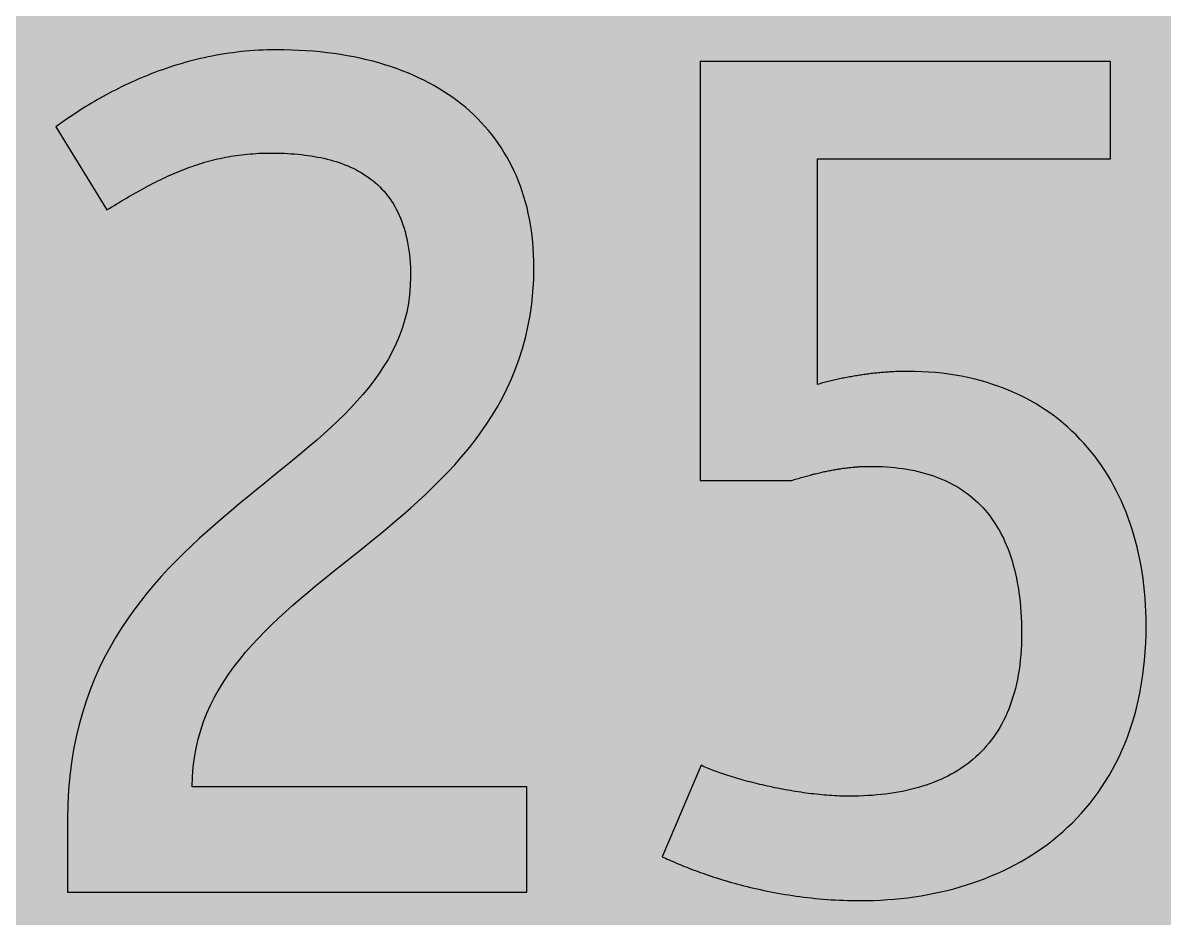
# Model space of a CAD drawing. Header units: millimetres. Extents: x 0 to 423, y 0 to 176.
# Drawn here: x 97.8 to 172.5, y 56.2 to 114.8 of the extents above; entities that cross this region are included whole.
import ezdxf

# ---------------------------------------------------------------- set-up
doc = ezdxf.new("R2010")
doc.units = ezdxf.units.MM

msp = doc.modelspace()

# ---------------------------------------------------------------- hatches: boundary and pattern name
for color, points in [(254, [(21.2189, 0.0536), (20.955, 0.0533), (20.6934, 0.0584), (20.4292, 0.066), (20.1676, 0.0787), (19.906, 0.094), (19.6469, 0.1118), (19.3853, 0.1321), (19.1262, 0.1549), (18.8671, 0.1829), (18.608, 0.2134), (18.349, 0.2464), (18.0924, 0.2845), (17.8359, 0.3251), (17.5793, 0.3683), (17.3253, 0.414), (17.0688, 0.4623), (16.8148, 0.5156), (16.5633, 0.5715), (16.3093, 0.6299), (16.0579, 0.6909), (15.809, 0.7544), (15.56, 0.823), (15.3111, 0.8941), (15.0622, 0.9677), (14.8158, 1.0439), (14.5694, 1.1227), (14.3256, 1.2065), (14.0818, 1.2903), (13.8379, 1.3792), (13.5966, 1.4707), (13.3579, 1.5646), (13.1191, 1.6637), (12.8803, 1.7628), (12.6441, 1.8669), (12.4079, 1.9736), (12.1742, 2.0803), (11.9405, 2.192), (11.7094, 2.3089), (11.4808, 2.4257), (11.2522, 2.5451), (11.0236, 2.6695), (10.7975, 2.794), (10.574, 2.9235), (10.3505, 3.0556), (10.1295, 3.1877), (9.9111, 3.3249), (9.6926, 3.4646), (9.4742, 3.6068), (9.2608, 3.7541), (9.0475, 3.9014), (8.8341, 4.0513), (8.6258, 4.2037), (8.4176, 4.3612), (8.2118, 4.5187), (8.0061, 4.6812), (7.8029, 4.8438), (7.6022, 5.0114), (7.4041, 5.1816), (7.206, 5.3518), (7.0129, 5.527), (6.8174, 5.7048), (6.6269, 5.8826), (6.4389, 6.0655), (6.2509, 6.2509), (6.0655, 6.4389), (5.8852, 6.6269), (5.7048, 6.8174), (5.527, 7.0104), (5.3518, 7.206), (5.1816, 7.4041), (5.0114, 7.6022), (4.8463, 7.8029), (4.6812, 8.0061), (4.5187, 8.2118), (4.3612, 8.4176), (4.2062, 8.6258), (4.0513, 8.8341), (3.9014, 9.0475), (3.7541, 9.2608), (3.6068, 9.4742), (3.4646, 9.6926), (3.3249, 9.9085), (3.1877, 10.1295), (3.0556, 10.3505), (2.9235, 10.574), (2.794, 10.7975), (2.6695, 11.0236), (2.5451, 11.2522), (2.4257, 11.4808), (2.3063, 11.7094), (2.192, 11.9405), (2.0803, 12.1742), (1.971, 12.4079), (1.8669, 12.6441), (1.7628, 12.8803), (1.6637, 13.1191), (1.5646, 13.3579), (1.4707, 13.5966), (1.3792, 13.8379), (1.2903, 14.0818), (1.2065, 14.3256), (1.1227, 14.5694), (1.0439, 14.8158), (0.9652, 15.0622), (0.8915, 15.3111), (0.823, 15.56), (0.7544, 15.809), (0.6883, 16.0604), (0.6274, 16.3093), (0.569, 16.5633), (0.5131, 16.8148), (0.4623, 17.0688), (0.4115, 17.3253), (0.3658, 17.5793), (0.3226, 17.8359), (0.2819, 18.0924), (0.2464, 18.3515), (0.2134, 18.608), (0.1829, 18.8671), (0.1549, 19.1262), (0.1295, 19.3878), (0.1092, 19.6469), (0.0914, 19.9085), (0.0762, 20.1701), (0.066, 20.4318), (0.0584, 20.6934), (0.0533, 20.955), (0.0508, 21.2192), (0.0522, 155.2758), (0.0533, 155.5369), (0.0584, 155.8011), (0.066, 156.0627), (0.0762, 156.3243), (0.0914, 156.5859), (0.1092, 156.845), (0.1295, 157.1066), (0.1549, 157.3657), (0.1829, 157.6248), (0.2134, 157.8839), (0.2464, 158.1429), (0.2819, 158.3995), (0.3226, 158.656), (0.3658, 158.9126), (0.4115, 159.1691), (0.4623, 159.4231), (0.5131, 159.6771), (0.569, 159.9286), (0.6274, 160.1826), (0.6883, 160.434), (0.7544, 160.6829), (0.823, 160.9344), (0.8915, 161.1833), (0.9652, 161.4297), (1.0439, 161.6761), (1.1227, 161.9225), (1.2065, 162.1663), (1.2903, 162.4101), (1.3792, 162.654), (1.4707, 162.8953), (1.5646, 163.134), (1.6637, 163.3728), (1.7628, 163.6116), (1.8669, 163.8478), (1.971, 164.084), (2.0803, 164.3177), (2.192, 164.5514), (2.3063, 164.7825), (2.4257, 165.0111), (2.5451, 165.2397), (2.6695, 165.4683), (2.794, 165.6944), (2.9235, 165.9179), (3.0556, 166.1414), (3.1877, 166.3624), (3.3249, 166.5834), (3.4646, 166.7993), (3.6068, 167.0177), (3.7541, 167.2311), (3.9014, 167.4444), (4.0513, 167.6578), (4.2062, 167.8661), (4.3612, 168.0743), (4.5187, 168.2801), (4.6812, 168.4858), (4.8463, 168.689), (5.0114, 168.8897), (5.1816, 169.0878), (5.3518, 169.2859), (5.527, 169.4815), (5.7048, 169.6745), (5.8852, 169.865), (6.0655, 170.053), (6.2509, 170.241), (6.4389, 170.4264), (6.6269, 170.6093), (6.8174, 170.7871), (7.0129, 170.9649), (7.206, 171.1401), (7.4041, 171.3103), (7.6022, 171.4805), (7.8029, 171.6481), (8.0061, 171.8107), (8.2118, 171.9732), (8.4176, 172.1307), (8.6258, 172.2882), (8.8341, 172.4406), (9.0475, 172.5905), (9.2608, 172.7378), (9.4742, 172.8851), (9.6926, 173.0273), (9.9111, 173.167), (10.1295, 173.3042), (10.3505, 173.4388), (10.574, 173.5684), (10.7975, 173.6979), (11.0236, 173.8249), (11.2522, 173.9468), (11.4808, 174.0662), (11.7094, 174.1856), (11.9405, 174.2999), (12.1742, 174.4116), (12.4079, 174.5209), (12.6441, 174.625), (12.8803, 174.7291), (13.1191, 174.8307), (13.3579, 174.9273), (13.5966, 175.0212), (13.8379, 175.1127), (14.0818, 175.2016), (14.3256, 175.2879), (14.5694, 175.3692), (14.8158, 175.4505), (15.0622, 175.5267), (15.3111, 175.6004), (15.56, 175.6715), (15.809, 175.7375), (16.0579, 175.8036), (16.3093, 175.8645), (16.5633, 175.9229), (16.8148, 175.9788), (17.0688, 176.0296), (17.3253, 176.0804), (17.5793, 176.1261), (17.8359, 176.1693), (18.0924, 176.21), (18.349, 176.2455), (18.608, 176.2785), (18.8671, 176.309), (19.1262, 176.337), (19.3853, 176.3624), (19.6469, 176.3827), (19.906, 176.4005), (20.1676, 176.4157), (20.4292, 176.4259), (20.6934, 176.4335), (20.955, 176.4386), (21.2166, 176.4411), (402.2189, 176.4425), (402.4808, 176.4386), (402.7424, 176.4335), (403.0066, 176.4259), (403.2682, 176.4157), (403.5298, 176.4005), (403.7889, 176.3827), (404.0505, 176.3624), (404.3096, 176.337), (404.5687, 176.309), (404.8277, 176.2785), (405.0868, 176.2455), (405.3434, 176.21), (405.5999, 176.1693), (405.8564, 176.1261), (406.113, 176.0804), (406.367, 176.0296), (406.621, 175.9788), (406.875, 175.9229), (407.1264, 175.8645), (407.3779, 175.8036), (407.6268, 175.7375), (407.8783, 175.6715), (408.1272, 175.6004), (408.3736, 175.5267), (408.62, 175.4505), (408.8663, 175.3692), (409.1102, 175.2879), (409.354, 175.2016), (409.5979, 175.1127), (409.8392, 175.0212), (410.0805, 174.9273), (410.3192, 174.8307), (410.5554, 174.7291), (410.7942, 174.625), (411.0279, 174.5209), (411.2616, 174.4116), (411.4952, 174.2999), (411.7264, 174.1856), (411.9575, 174.0662), (412.1861, 173.9468), (412.4122, 173.8249), (412.6382, 173.6979), (412.8643, 173.5684), (413.0853, 173.4388), (413.3063, 173.3042), (413.5272, 173.167), (413.7457, 173.0273), (413.9616, 172.8851), (414.1775, 172.7378), (414.3908, 172.5905), (414.6017, 172.4406), (414.8125, 172.2882), (415.0208, 172.1307), (415.2265, 171.9732), (415.4297, 171.8107), (415.6329, 171.6481), (415.8336, 171.4805), (416.0342, 171.3103), (416.2298, 171.1401), (416.4254, 170.9649), (416.6184, 170.7871), (416.8089, 170.6093), (416.9994, 170.4264), (417.1848, 170.241), (417.3703, 170.053), (417.5531, 169.865), (417.7335, 169.6745), (417.9087, 169.4815), (418.084, 169.2859), (418.2567, 169.0878), (418.4244, 168.8897), (418.592, 168.689), (418.7546, 168.4858), (418.9171, 168.2801), (419.0746, 168.0743), (419.2321, 167.8661), (419.3845, 167.6578), (419.5369, 167.4444), (419.6842, 167.2311), (419.829, 167.0177), (419.9712, 166.7993), (420.1109, 166.5834), (420.2481, 166.3624), (420.3827, 166.1414), (420.5148, 165.9179), (420.6418, 165.6944), (420.7688, 165.4683), (420.8907, 165.2397), (421.0126, 165.0111), (421.1295, 164.7825), (421.2438, 164.5514), (421.3555, 164.3177), (421.4647, 164.084), (421.5689, 163.8478), (421.673, 163.6116), (421.7746, 163.3728), (421.8711, 163.134), (421.9651, 162.8953), (422.0566, 162.654), (422.1455, 162.4101), (422.2318, 162.1663), (422.3131, 161.9225), (422.3918, 161.6761), (422.4706, 161.4297), (422.5442, 161.1833), (422.6128, 160.9344), (422.6814, 160.6829), (422.7449, 160.434), (422.8084, 160.1826), (422.8668, 159.9286), (422.9227, 159.6771), (422.9735, 159.4231), (423.0243, 159.1691), (423.07, 158.9126), (423.1132, 158.656), (423.1513, 158.3995), (423.1894, 158.1429), (423.2224, 157.8839), (423.2529, 157.6248), (423.2808, 157.3657), (423.3037, 157.1066), (423.3266, 156.845), (423.3443, 156.5859), (423.357, 156.3243), (423.3697, 156.0627), (423.3774, 155.8011), (423.3824, 155.5369), (423.385, 155.2753), (423.3855, 21.2203), (423.3824, 20.955), (423.3774, 20.6934), (423.3697, 20.4318), (423.357, 20.1701), (423.3443, 19.9085), (423.3266, 19.6469), (423.3037, 19.3878), (423.2808, 19.1262), (423.2529, 18.8671), (423.2224, 18.608), (423.1894, 18.3515), (423.1513, 18.0924), (423.1132, 17.8359), (423.07, 17.5793), (423.0243, 17.3253), (422.9735, 17.0688), (422.9227, 16.8148), (422.8668, 16.5633), (422.8084, 16.3093), (422.7449, 16.0604), (422.6814, 15.809), (422.6128, 15.56), (422.5442, 15.3111), (422.4706, 15.0622), (422.3918, 14.8158), (422.3131, 14.5694), (422.2318, 14.3256), (422.1455, 14.0818), (422.0566, 13.8379), (421.9651, 13.5966), (421.8711, 13.3579), (421.7746, 13.1191), (421.673, 12.8803), (421.5689, 12.6441), (421.4647, 12.4079), (421.3555, 12.1742), (421.2438, 11.9405), (421.1295, 11.7094), (421.0126, 11.4808), (420.8907, 11.2522), (420.7688, 11.0236), (420.6418, 10.7975), (420.5148, 10.574), (420.3827, 10.3505), (420.2481, 10.1295), (420.1109, 9.9085), (419.9712, 9.6926), (419.829, 9.4742), (419.6842, 9.2608), (419.5369, 9.0475), (419.3845, 8.8341), (419.2321, 8.6258), (419.0746, 8.4176), (418.9171, 8.2118), (418.7546, 8.0061), (418.592, 7.8029), (418.4244, 7.6022), (418.2567, 7.4041), (418.084, 7.206), (417.9087, 7.0104), (417.7335, 6.8174), (417.5531, 6.6269), (417.3703, 6.4389), (417.1848, 6.2509), (416.9994, 6.0655), (416.8089, 5.8826), (416.6184, 5.7048), (416.4254, 5.527), (416.2298, 5.3518), (416.0342, 5.1816), (415.8336, 5.0114), (415.6329, 4.8438), (415.4297, 4.6812), (415.2265, 4.5187), (415.0208, 4.3612), (414.8125, 4.2037), (414.6017, 4.0513), (414.3908, 3.9014), (414.1775, 3.7541), (413.9616, 3.6068), (413.7457, 3.4646), (413.5272, 3.3249), (413.3063, 3.1877), (413.0853, 3.0556), (412.8643, 2.9235), (412.6382, 2.794), (412.4122, 2.6695), (412.1861, 2.5451), (411.9575, 2.4257), (411.7264, 2.3089), (411.4952, 2.192), (411.2616, 2.0803), (411.0279, 1.9736), (410.7942, 1.8669), (410.5554, 1.7628), (410.3192, 1.6637), (410.0805, 1.5646), (409.8392, 1.4707), (409.5979, 1.3792), (409.354, 1.2903), (409.1102, 1.2065), (408.8663, 1.1227), (408.62, 1.0439), (408.3736, 0.9677), (408.1272, 0.8941), (407.8783, 0.823), (407.6268, 0.7544), (407.3779, 0.6909), (407.1264, 0.6299), (406.875, 0.5715), (406.621, 0.5156), (406.367, 0.4623), (406.113, 0.414), (405.8564, 0.3683), (405.5999, 0.3251), (405.3434, 0.2845), (405.0868, 0.2464), (404.8277, 0.2134), (404.5687, 0.1829), (404.3096, 0.1549), (404.0505, 0.1321), (403.7889, 0.1118), (403.5298, 0.094), (403.2682, 0.0787), (403.0066, 0.066), (402.7424, 0.0584), (402.4808, 0.0533), (402.2166, 0.0533)]), (59, [(114.0284, 106.2602), (114.2568, 106.2584), (114.4829, 106.2533), (114.7115, 106.2482), (114.935, 106.2406), (115.1611, 106.2279), (115.382, 106.2152), (115.6056, 106.1999), (115.824, 106.1796), (116.0424, 106.1568), (116.2609, 106.1314), (116.4742, 106.1034), (116.6876, 106.0729), (116.8984, 106.0374), (117.1092, 105.9993), (117.315, 105.9586), (117.5207, 105.9155), (117.7239, 105.8672), (117.9246, 105.8139), (118.1227, 105.758), (118.3183, 105.6996), (118.5113, 105.6361), (118.7018, 105.57), (118.8898, 105.4989), (119.0727, 105.4227), (119.2555, 105.344), (119.4333, 105.2601), (119.6111, 105.1738), (119.7839, 105.0823), (119.9515, 104.9858), (120.1191, 104.8842), (120.2817, 104.7775), (120.4392, 104.6683), (120.5967, 104.5515), (120.7465, 104.4321), (120.8964, 104.3076), (121.0386, 104.1781), (121.1809, 104.0435), (121.3155, 103.9012), (121.4501, 103.7565), (121.5771, 103.6066), (121.7016, 103.4491), (121.8209, 103.2891), (121.9352, 103.1215), (122.047, 102.9487), (122.1511, 102.7684), (122.2527, 102.5855), (122.3493, 102.395), (122.4432, 102.1994), (122.5296, 101.9962), (122.6109, 101.788), (122.6871, 101.5746), (122.7582, 101.3536), (122.8268, 101.125), (122.8877, 100.8913), (122.9436, 100.6526), (122.9919, 100.4062), (123.0376, 100.1522), (123.0757, 99.8931), (123.1087, 99.6264), (123.1367, 99.3521), (123.157, 99.0727), (123.1722, 98.7831), (123.1824, 98.4885), (123.1849, 98.1888), (123.1697, 97.5817), (123.1214, 96.9899), (123.0427, 96.4159), (122.9335, 95.8545), (122.7963, 95.3084), (122.6312, 94.7776), (122.4382, 94.2569), (122.2223, 93.7489), (121.9784, 93.251), (121.7143, 92.7633), (121.4247, 92.2884), (121.1148, 91.821), (120.7846, 91.3613), (120.4341, 90.9091), (120.0658, 90.4646), (119.6797, 90.0278), (119.2784, 89.5934), (118.8618, 89.1667), (118.4275, 88.7425), (117.983, 88.3234), (117.5258, 87.9069), (117.0559, 87.4903), (116.5758, 87.0788), (116.0882, 86.6648), (115.5929, 86.2533), (115.0874, 85.8393), (114.5769, 85.4253), (114.0612, 85.0087), (113.5431, 84.5871), (113.0198, 84.1654), (112.4966, 83.7387), (111.9708, 83.3069), (111.445, 82.8675), (110.9193, 82.423), (110.3986, 81.9734), (109.8779, 81.5137), (109.3622, 81.0489), (108.8542, 80.5713), (108.3488, 80.0862), (107.8535, 79.5909), (107.3633, 79.0829), (106.8832, 78.5622), (106.4158, 78.0313), (105.9586, 77.4852), (105.5116, 76.9264), (105.0798, 76.3524), (104.6632, 75.7631), (104.2594, 75.1586), (103.8733, 74.5363), (103.505, 73.8988), (103.1545, 73.2409), (102.8243, 72.5627), (102.5144, 71.8668), (102.2274, 71.1505), (101.9607, 70.4139), (101.7194, 69.6544), (101.5009, 68.8746), (101.3104, 68.0695), (101.1453, 67.2414), (101.0082, 66.388), (100.899, 65.5117), (100.8202, 64.6074), (100.772, 63.6778), (100.7542, 62.7202), (100.7565, 57.9092), (130.7924, 57.9092), (130.7924, 64.8159), (108.9064, 64.8159), (108.9203, 65.471), (108.9685, 66.1111), (109.0473, 66.7334), (109.1565, 67.3405), (109.2937, 67.9323), (109.4588, 68.5089), (109.6493, 69.0728), (109.8652, 69.6214), (110.1065, 70.1573), (110.3706, 70.6806), (110.6602, 71.1937), (110.9675, 71.6966), (111.2977, 72.1868), (111.6457, 72.6694), (112.014, 73.1418), (112.3975, 73.6067), (112.7989, 74.0639), (113.2154, 74.516), (113.6447, 74.9579), (114.0892, 75.3974), (114.5464, 75.8292), (115.0137, 76.2584), (115.4913, 76.6826), (115.9764, 77.1042), (116.4717, 77.5259), (116.9746, 77.9424), (117.4826, 78.359), (117.9957, 78.773), (118.5139, 79.1896), (119.0346, 79.6061), (119.5578, 80.0227), (120.081, 80.4443), (120.6043, 80.866), (121.1275, 81.2927), (121.6482, 81.722), (122.1664, 82.1563), (122.6795, 82.5957), (123.1875, 83.0428), (123.6904, 83.4949), (124.1857, 83.9521), (124.6708, 84.4194), (125.1483, 84.897), (125.6157, 85.3796), (126.0729, 85.8749), (126.5174, 86.3803), (126.9467, 86.8959), (127.3632, 87.4243), (127.7645, 87.9627), (128.1481, 88.5165), (128.5164, 89.0829), (128.8644, 89.6645), (129.1946, 90.2589), (129.5019, 90.871), (129.7915, 91.4984), (130.0556, 92.1436), (130.2969, 92.804), (130.5128, 93.4847), (130.7033, 94.1832), (130.8684, 94.902), (131.0056, 95.6412), (131.1148, 96.4006), (131.1935, 97.1804), (131.2418, 97.983), (131.257, 98.8085), (131.252, 99.22), (131.2393, 99.6264), (131.2164, 100.0277), (131.1834, 100.4265), (131.1427, 100.8177), (131.0919, 101.2038), (131.0335, 101.5822), (130.9649, 101.9581), (130.8887, 102.329), (130.8049, 102.6922), (130.7109, 103.0503), (130.6068, 103.4034), (130.495, 103.7514), (130.3757, 104.0943), (130.2461, 104.4296), (130.109, 104.7598), (129.9642, 105.0849), (129.8092, 105.4024), (129.6467, 105.7173), (129.4765, 106.0221), (129.2987, 106.3244), (129.1107, 106.619), (128.9152, 106.9086), (128.712, 107.1905), (128.4986, 107.4674), (128.2802, 107.7366), (128.0516, 108.0008), (127.8153, 108.2599), (127.5715, 108.5113), (127.32, 108.7577), (127.061, 108.9965), (126.7943, 109.2276), (126.5199, 109.4537), (126.238, 109.6721), (125.9459, 109.8855), (125.6487, 110.0912), (125.3439, 110.2919), (125.0315, 110.4849), (124.7115, 110.6703), (124.3838, 110.8507), (124.0485, 111.0234), (123.7056, 111.1885), (123.3551, 111.3485), (122.9995, 111.4984), (122.6337, 111.6432), (122.2629, 111.7829), (121.8844, 111.9124), (121.5009, 112.0369), (121.1072, 112.1537), (120.7084, 112.2629), (120.302, 112.3645), (119.888, 112.4585), (119.4689, 112.5474), (119.0422, 112.6261), (118.6104, 112.6998), (118.171, 112.7633), (117.7239, 112.8217), (117.2693, 112.8725), (116.8095, 112.9132), (116.3447, 112.9487), (115.8723, 112.9767), (115.3922, 112.997), (114.9071, 113.0071), (114.4168, 113.0122), (114.1222, 113.0097), (113.8301, 113.0046), (113.5405, 112.9944), (113.2535, 112.9792), (112.9665, 112.964), (112.682, 112.9436), (112.4001, 112.9182), (112.1207, 112.8903), (111.8438, 112.8598), (111.567, 112.8243), (111.2926, 112.7862), (111.0209, 112.7455), (110.7516, 112.7023), (110.4849, 112.6541), (110.2182, 112.6033), (109.9566, 112.5499), (109.695, 112.4941), (109.4359, 112.4356), (109.1768, 112.3747), (108.9228, 112.3112), (108.6688, 112.2426), (108.4199, 112.174), (108.171, 112.1029), (107.9246, 112.0292), (107.6808, 111.953), (107.4395, 111.8743), (107.1982, 111.793), (106.9619, 111.7117), (106.7257, 111.6279), (106.492, 111.5416), (106.2609, 111.4527), (106.0323, 111.3612), (105.8062, 111.2698), (105.5827, 111.1783), (105.3617, 111.0818), (105.1433, 110.9853), (104.9249, 110.8888), (104.7115, 110.7872), (104.4981, 110.6881), (104.2873, 110.5865), (104.0816, 110.4824), (103.8758, 110.3782), (103.6726, 110.2741), (103.472, 110.1674), (103.2739, 110.0607), (103.0783, 109.9541), (102.8852, 109.8448), (102.6947, 109.7382), (102.5042, 109.6289), (102.3188, 109.5172), (102.1359, 109.408), (101.9556, 109.2962), (101.7753, 109.187), (101.6, 109.0752), (101.4273, 108.9635), (101.2546, 108.8517), (101.0869, 108.7399), (100.9218, 108.6282), (100.7567, 108.519), (100.5967, 108.4072), (100.4392, 108.2954), (100.2843, 108.1862), (100.1293, 108.077), (99.9795, 107.9652), (103.3184, 102.5356), (103.4796, 102.6363), (103.6422, 102.7354), (103.8047, 102.8344), (103.9673, 102.9335), (104.1273, 103.0326), (104.2873, 103.1291), (104.4473, 103.2231), (104.6074, 103.317), (104.7674, 103.411), (104.9274, 103.5025), (105.0849, 103.5939), (105.2424, 103.6853), (105.4024, 103.7742), (105.5599, 103.8606), (105.7173, 103.947), (105.8748, 104.0333), (106.0323, 104.1171), (106.1898, 104.1984), (106.3473, 104.2797), (106.5047, 104.361), (106.6622, 104.4397), (106.8197, 104.5159), (106.9772, 104.5921), (107.1347, 104.6683), (107.2947, 104.7394), (107.4522, 104.8131), (107.6122, 104.8817), (107.7697, 104.9503), (107.9297, 105.0188), (108.0897, 105.0849), (108.2497, 105.1484), (108.4097, 105.2119), (108.5723, 105.2728), (108.7323, 105.3313), (108.8949, 105.3897), (109.06, 105.4456), (109.2225, 105.4989), (109.3876, 105.5522), (109.5527, 105.603), (109.7178, 105.6538), (109.8855, 105.6996), (110.0531, 105.7453), (110.2208, 105.791), (110.3909, 105.8316), (110.5611, 105.8723), (110.7313, 105.9104), (110.904, 105.9485), (111.0767, 105.9815), (111.252, 106.0145), (111.4273, 106.045), (111.6051, 106.0755), (111.7829, 106.1009), (111.9607, 106.1263), (112.141, 106.1491), (112.3239, 106.1695), (112.5068, 106.1872), (112.6922, 106.205), (112.8776, 106.2177), (113.0656, 106.2304), (113.2535, 106.2406), (113.4466, 106.2482), (113.6371, 106.2533), (113.8326, 106.2584), (114.0282, 106.2584)]), (59, [(168.9777, 105.8718), (168.9777, 112.237), (142.1239, 112.237), (142.1239, 84.8399), (148.1007, 84.8399), (148.1912, 84.8665), (148.2801, 84.897), (148.3716, 84.9249), (148.4605, 84.9503), (148.5494, 84.9782), (148.6383, 85.0036), (148.7272, 85.0316), (148.8161, 85.057), (148.905, 85.0824), (148.9913, 85.1078), (149.0802, 85.1306), (149.1666, 85.1535), (149.2529, 85.1789), (149.3393, 85.2018), (149.4257, 85.2246), (149.5095, 85.2449), (149.5958, 85.2678), (149.6822, 85.2881), (149.766, 85.3084), (149.8498, 85.3288), (149.9337, 85.3491), (150.0175, 85.3694), (150.1013, 85.3872), (150.1826, 85.405), (150.2664, 85.4227), (150.3477, 85.4405), (150.429, 85.4583), (150.5128, 85.4735), (150.5941, 85.4913), (150.6728, 85.5066), (150.7541, 85.5218), (150.8354, 85.537), (150.9141, 85.5497), (150.9928, 85.565), (151.0716, 85.5777), (151.1503, 85.5904), (151.2291, 85.6031), (151.3078, 85.6158), (151.3865, 85.6259), (151.4627, 85.6386), (151.5415, 85.6488), (151.6177, 85.659), (151.6939, 85.6691), (151.7701, 85.6793), (151.8463, 85.6869), (151.9199, 85.6945), (151.9961, 85.7021), (152.0698, 85.7098), (152.146, 85.7174), (152.2197, 85.725), (152.2933, 85.7301), (152.367, 85.7352), (152.4381, 85.7402), (152.5118, 85.7453), (152.5854, 85.7504), (152.6565, 85.7555), (152.7277, 85.758), (152.7988, 85.7606), (152.8699, 85.7631), (152.941, 85.7656), (153.0121, 85.7656), (153.0807, 85.7682), (153.1518, 85.7682), (153.2204, 85.7682), (153.5024, 85.7656), (153.7818, 85.7606), (154.0561, 85.7479), (154.3304, 85.7326), (154.5996, 85.7123), (154.8638, 85.6869), (155.1254, 85.6564), (155.3845, 85.6209), (155.641, 85.5802), (155.8925, 85.5345), (156.1414, 85.4862), (156.3853, 85.4304), (156.6266, 85.3719), (156.8628, 85.3059), (157.0965, 85.2373), (157.3276, 85.1611), (157.5537, 85.0824), (157.7746, 84.996), (157.9931, 84.9046), (158.2064, 84.8106), (158.4173, 84.709), (158.623, 84.6023), (158.8262, 84.4906), (159.0243, 84.3737), (159.2199, 84.2518), (159.4079, 84.1223), (159.5933, 83.9902), (159.7762, 83.8505), (159.954, 83.7057), (160.1267, 83.5558), (160.2943, 83.3984), (160.4594, 83.2383), (160.6169, 83.0707), (160.7744, 82.8954), (160.9242, 82.7176), (161.069, 82.5322), (161.2113, 82.3417), (161.3484, 82.1461), (161.4805, 81.9429), (161.6075, 81.7347), (161.732, 81.5188), (161.8488, 81.2978), (161.9631, 81.0717), (162.0698, 80.838), (162.1739, 80.5993), (162.273, 80.3529), (162.367, 80.1014), (162.4559, 79.8424), (162.5371, 79.5782), (162.6159, 79.309), (162.6895, 79.0296), (162.7581, 78.7476), (162.8216, 78.4581), (162.8775, 78.1609), (162.9308, 77.8561), (162.9766, 77.5462), (163.0197, 77.2312), (163.0553, 76.9061), (163.0858, 76.5785), (163.1112, 76.2406), (163.129, 75.8977), (163.1442, 75.5472), (163.1518, 75.1891), (163.1569, 74.8259), (163.1518, 74.4652), (163.1417, 74.1121), (163.1239, 73.7667), (163.101, 73.4289), (163.0705, 73.0961), (163.0324, 72.771), (162.9893, 72.4535), (162.9385, 72.1411), (162.8826, 71.8363), (162.8191, 71.5391), (162.7505, 71.247), (162.6768, 70.9625), (162.593, 70.6857), (162.5067, 70.4139), (162.4127, 70.1497), (162.3136, 69.8906), (162.2095, 69.6392), (162.0977, 69.3928), (161.9809, 69.154), (161.859, 68.9204), (161.7294, 68.6943), (161.5973, 68.4733), (161.4576, 68.26), (161.3129, 68.0517), (161.163, 67.8485), (161.0081, 67.6529), (160.848, 67.4624), (160.6829, 67.2795), (160.5128, 67.0992), (160.3375, 66.9265), (160.1572, 66.7614), (159.9743, 66.5988), (159.7838, 66.4439), (159.5882, 66.294), (159.3901, 66.1518), (159.1869, 66.0121), (158.9786, 65.88), (158.7652, 65.7504), (158.5493, 65.6285), (158.3284, 65.5117), (158.1023, 65.3999), (157.8712, 65.2932), (157.6375, 65.1942), (157.4013, 65.0977), (157.1574, 65.0062), (156.9136, 64.9199), (156.6647, 64.8411), (156.4107, 64.7649), (156.1541, 64.6938), (155.8925, 64.6278), (155.6283, 64.5668), (155.3616, 64.5109), (155.0899, 64.4601), (154.8155, 64.4119), (154.5387, 64.3712), (154.2567, 64.3331), (153.9723, 64.3001), (153.6852, 64.2722), (153.3957, 64.2468), (153.101, 64.229), (152.8064, 64.2137), (152.5067, 64.2036), (152.2044, 64.196), (151.9022, 64.1934), (151.7396, 64.196), (151.5796, 64.1985), (151.417, 64.201), (151.2519, 64.2061), (151.0868, 64.2137), (150.9217, 64.2214), (150.7541, 64.2315), (150.5864, 64.2417), (150.4188, 64.2544), (150.2512, 64.2696), (150.081, 64.2849), (149.9108, 64.3001), (149.7406, 64.3179), (149.5704, 64.3382), (149.4003, 64.3585), (149.2275, 64.3788), (149.0574, 64.4017), (148.8872, 64.4246), (148.7145, 64.45), (148.5443, 64.4754), (148.3741, 64.5008), (148.2039, 64.5287), (148.0337, 64.5566), (147.8636, 64.5871), (147.6934, 64.6176), (147.5257, 64.6481), (147.3581, 64.6811), (147.1905, 64.7141), (147.0228, 64.7471), (146.8577, 64.7827), (146.6901, 64.8183), (146.5275, 64.8538), (146.365, 64.8894), (146.2024, 64.9275), (146.0398, 64.9656), (145.8824, 65.0037), (145.7223, 65.0443), (145.5649, 65.0824), (145.4099, 65.1231), (145.2575, 65.1637), (145.1051, 65.2043), (144.9527, 65.2475), (144.8029, 65.2882), (144.6581, 65.3313), (144.5108, 65.3745), (144.3685, 65.4177), (144.2263, 65.4609), (144.0866, 65.5041), (143.9494, 65.5472), (143.8148, 65.5904), (143.6827, 65.6361), (143.5532, 65.6793), (143.4236, 65.725), (143.2992, 65.7682), (143.1773, 65.8139), (143.0553, 65.8571), (142.9385, 65.9028), (142.8242, 65.946), (142.7124, 65.9917), (142.6032, 66.0349), (142.4991, 66.0806), (142.3949, 66.1238), (142.2959, 66.167), (142.1994, 66.2127), (139.6393, 60.2365), (139.7483, 60.1828), (139.8626, 60.132), (139.9819, 60.0786), (140.1039, 60.0227), (140.2283, 59.9694), (140.3553, 59.9135), (140.4874, 59.8576), (140.622, 59.7992), (140.7592, 59.7433), (140.9014, 59.6849), (141.0462, 59.6265), (141.1935, 59.5681), (141.3459, 59.5071), (141.4983, 59.4487), (141.6558, 59.3877), (141.8158, 59.3293), (141.9809, 59.2684), (142.146, 59.2074), (142.3162, 59.149), (142.4889, 59.088), (142.6642, 59.0271), (142.842, 58.9686), (143.0223, 58.9077), (143.2077, 58.8493), (143.3957, 58.7908), (143.5837, 58.7324), (143.7767, 58.674), (143.9723, 58.6156), (144.1704, 58.5597), (144.3711, 58.5038), (144.5743, 58.4479), (144.78, 58.3921), (144.9883, 58.3387), (145.2016, 58.2854), (145.415, 58.232), (145.6309, 58.1812), (145.8493, 58.1304), (146.0703, 58.0822), (146.2938, 58.0339), (146.5199, 57.9857), (146.7485, 57.9399), (146.9796, 57.8968), (147.2133, 57.8536), (147.4495, 57.8104), (147.6883, 57.7698), (147.9271, 57.7317), (148.1684, 57.6961), (148.4147, 57.6605), (148.6611, 57.625), (148.91, 57.5945), (149.159, 57.564), (149.413, 57.5361), (149.667, 57.5081), (149.926, 57.4853), (150.1851, 57.4624), (150.4442, 57.4421), (150.7084, 57.4243), (150.9725, 57.4091), (151.2392, 57.3938), (151.5085, 57.3837), (151.7777, 57.3761), (152.0495, 57.3684), (152.3238, 57.3659), (152.6007, 57.3634), (153.0477, 57.3684), (153.4922, 57.3786), (153.9392, 57.3989), (154.3837, 57.4269), (154.8257, 57.4624), (155.2677, 57.5056), (155.7071, 57.5564), (156.144, 57.6148), (156.5808, 57.6834), (157.0126, 57.7596), (157.4419, 57.8434), (157.8712, 57.9349), (158.2953, 58.0339), (158.717, 58.1431), (159.1361, 58.2625), (159.5501, 58.387), (159.959, 58.5216), (160.368, 58.6638), (160.7693, 58.8162), (161.1681, 58.9763), (161.5618, 59.1439), (161.9504, 59.3217), (162.3339, 59.5097), (162.7124, 59.7052), (163.0858, 59.9084), (163.4541, 60.1218), (163.8148, 60.3453), (164.1729, 60.5765), (164.5209, 60.8178), (164.8638, 61.0667), (165.2016, 61.3258), (165.5318, 61.5925), (165.8544, 61.8719), (166.1693, 62.1589), (166.4792, 62.4535), (166.7789, 62.7609), (167.0736, 63.0758), (167.3581, 63.4009), (167.6349, 63.7362), (167.9042, 64.0791), (168.1632, 64.4322), (168.4147, 64.7979), (168.656, 65.1713), (168.8897, 65.5549), (169.1132, 65.946), (169.3266, 66.3499), (169.5298, 66.7639), (169.7228, 67.1881), (169.9082, 67.6199), (170.0809, 68.0644), (170.2435, 68.519), (170.3959, 68.9813), (170.5381, 69.4563), (170.6677, 69.9414), (170.7845, 70.4367), (170.8912, 70.9422), (170.9877, 71.4578), (171.069, 71.9861), (171.1401, 72.5221), (171.1985, 73.0707), (171.2443, 73.6295), (171.2773, 74.1985), (171.2976, 74.7801), (171.3052, 75.3694), (171.3001, 75.819), (171.2874, 76.2635), (171.2671, 76.7055), (171.2392, 77.1423), (171.2011, 77.5741), (171.1554, 78.0034), (171.102, 78.4276), (171.0411, 78.8467), (170.9725, 79.2607), (170.8937, 79.6722), (170.8099, 80.076), (170.7159, 80.4774), (170.6143, 80.8711), (170.5051, 81.2622), (170.3883, 81.6458), (170.2638, 82.0242), (170.1317, 82.3976), (169.9895, 82.7659), (169.8422, 83.1291), (169.6872, 83.4873), (169.5247, 83.8378), (169.352, 84.1832), (169.1742, 84.521), (168.9887, 84.8538), (168.7932, 85.1814), (168.5925, 85.5015), (168.3842, 85.8139), (168.1683, 86.1212), (167.9448, 86.4235), (167.7137, 86.7156), (167.4749, 87.0026), (167.2285, 87.282), (166.9771, 87.5563), (166.718, 87.8205), (166.4487, 88.0796), (166.1744, 88.331), (165.8925, 88.5749), (165.6055, 88.8111), (165.3083, 89.0397), (165.006, 89.2607), (164.6961, 89.474), (164.3786, 89.6798), (164.0561, 89.8754), (163.7259, 90.0659), (163.388, 90.2462), (163.0426, 90.4164), (162.6921, 90.5815), (162.3339, 90.7364), (161.9682, 90.8837), (161.5973, 91.0209), (161.2189, 91.1504), (160.8328, 91.2698), (160.4416, 91.3816), (160.0429, 91.4832), (159.639, 91.5772), (159.2275, 91.6584), (158.8084, 91.7346), (158.3842, 91.7981), (157.955, 91.8515), (157.5181, 91.8972), (157.0736, 91.9328), (156.624, 91.9582), (156.1668, 91.9734), (155.7045, 91.9785), (155.6182, 91.9785), (155.5293, 91.9785), (155.4404, 91.9759), (155.3515, 91.9759), (155.2626, 91.9734), (155.1737, 91.9709), (155.0822, 91.9683), (154.9933, 91.9632), (154.9019, 91.9607), (154.8105, 91.9556), (154.719, 91.9505), (154.6276, 91.9455), (154.5361, 91.9404), (154.4447, 91.9353), (154.3507, 91.9277), (154.2593, 91.9226), (154.1653, 91.915), (154.0739, 91.9074), (153.9799, 91.8972), (153.8859, 91.8896), (153.7919, 91.882), (153.6979, 91.8718), (153.604, 91.8616), (153.51, 91.8515), (153.416, 91.8413), (153.322, 91.8312), (153.228, 91.8185), (153.1341, 91.8058), (153.0375, 91.7956), (152.9436, 91.7829), (152.8496, 91.7677), (152.7556, 91.755), (152.6616, 91.7423), (152.5651, 91.727), (152.4711, 91.7118), (152.3771, 91.6965), (152.2832, 91.6813), (152.1866, 91.6661), (152.0927, 91.6508), (151.9987, 91.633), (151.9047, 91.6178), (151.8107, 91.6), (151.7167, 91.5822), (151.6228, 91.5645), (151.5313, 91.5441), (151.4373, 91.5264), (151.3434, 91.506), (151.2519, 91.4883), (151.1579, 91.4679), (151.0665, 91.4476), (150.9725, 91.4273), (150.8811, 91.4044), (150.7896, 91.3841), (150.6982, 91.3613), (150.6068, 91.3384), (150.5179, 91.3181), (150.4264, 91.2952), (150.3375, 91.2698), (150.2461, 91.247), (150.1572, 91.2241), (150.0683, 91.1987), (149.9819, 91.1733), (149.893, 91.1504), (149.8041, 91.125), (149.8064, 105.8718)])]:
    msp.add_hatch(color=color).paths.add_polyline_path(points)

# ---------------------------------------------------------------- linework, layer by layer
at = {"color": 59}
for points in [[(114.0284, 106.2602), (114.2568, 106.2584), (114.4829, 106.2533), (114.7115, 106.2482), (114.935, 106.2406), (115.1611, 106.2279), (115.382, 106.2152), (115.6056, 106.1999), (115.824, 106.1796), (116.0424, 106.1568), (116.2609, 106.1314), (116.4742, 106.1034), (116.6876, 106.0729), (116.8984, 106.0374), (117.1092, 105.9993), (117.315, 105.9586), (117.5207, 105.9155), (117.7239, 105.8672), (117.9246, 105.8139), (118.1227, 105.758), (118.3183, 105.6996), (118.5113, 105.6361), (118.7018, 105.57), (118.8898, 105.4989), (119.0727, 105.4227), (119.2555, 105.344), (119.4333, 105.2601), (119.6111, 105.1738), (119.7839, 105.0823), (119.9515, 104.9858), (120.1191, 104.8842), (120.2817, 104.7775), (120.4392, 104.6683), (120.5967, 104.5515), (120.7465, 104.4321), (120.8964, 104.3076), (121.0386, 104.1781), (121.1809, 104.0435), (121.3155, 103.9012), (121.4501, 103.7565), (121.5771, 103.6066), (121.7016, 103.4491), (121.8209, 103.2891), (121.9352, 103.1215), (122.047, 102.9487), (122.1511, 102.7684), (122.2527, 102.5855), (122.3493, 102.395), (122.4432, 102.1994), (122.5296, 101.9962), (122.6109, 101.788), (122.6871, 101.5746), (122.7582, 101.3536), (122.8268, 101.125), (122.8877, 100.8913), (122.9436, 100.6526), (122.9919, 100.4062), (123.0376, 100.1522), (123.0757, 99.8931), (123.1087, 99.6264), (123.1367, 99.3521), (123.157, 99.0727), (123.1722, 98.7831), (123.1824, 98.4885), (123.1849, 98.1888), (123.1697, 97.5817), (123.1214, 96.9899), (123.0427, 96.4159), (122.9335, 95.8545), (122.7963, 95.3084), (122.6312, 94.7776), (122.4382, 94.2569), (122.2223, 93.7489), (121.9784, 93.251), (121.7143, 92.7633), (121.4247, 92.2884), (121.1148, 91.821), (120.7846, 91.3613), (120.4341, 90.9091), (120.0658, 90.4646), (119.6797, 90.0278), (119.2784, 89.5934), (118.8618, 89.1667), (118.4275, 88.7425), (117.983, 88.3234), (117.5258, 87.9069), (117.0559, 87.4903), (116.5758, 87.0788), (116.0882, 86.6648), (115.5929, 86.2533), (115.0874, 85.8393), (114.5769, 85.4253), (114.0612, 85.0087), (113.5431, 84.5871), (113.0198, 84.1654), (112.4966, 83.7387), (111.9708, 83.3069), (111.445, 82.8675), (110.9193, 82.423), (110.3986, 81.9734), (109.8779, 81.5137), (109.3622, 81.0489), (108.8542, 80.5713), (108.3488, 80.0862), (107.8535, 79.5909), (107.3633, 79.0829), (106.8832, 78.5622), (106.4158, 78.0313), (105.9586, 77.4852), (105.5116, 76.9264), (105.0798, 76.3524), (104.6632, 75.7631), (104.2594, 75.1586), (103.8733, 74.5363), (103.505, 73.8988), (103.1545, 73.2409), (102.8243, 72.5627), (102.5144, 71.8668), (102.2274, 71.1505), (101.9607, 70.4139), (101.7194, 69.6544), (101.5009, 68.8746), (101.3104, 68.0695), (101.1453, 67.2414), (101.0082, 66.388), (100.899, 65.5117), (100.8202, 64.6074), (100.772, 63.6778), (100.7542, 62.7202), (100.7565, 57.9092), (130.7924, 57.9092), (130.7924, 64.8159), (108.9064, 64.8159), (108.9203, 65.471), (108.9685, 66.1111), (109.0473, 66.7334), (109.1565, 67.3405), (109.2937, 67.9323), (109.4588, 68.5089), (109.6493, 69.0728), (109.8652, 69.6214), (110.1065, 70.1573), (110.3706, 70.6806), (110.6602, 71.1937), (110.9675, 71.6966), (111.2977, 72.1868), (111.6457, 72.6694), (112.014, 73.1418), (112.3975, 73.6067), (112.7989, 74.0639), (113.2154, 74.516), (113.6447, 74.9579), (114.0892, 75.3974), (114.5464, 75.8292), (115.0137, 76.2584), (115.4913, 76.6826), (115.9764, 77.1042), (116.4717, 77.5259), (116.9746, 77.9424), (117.4826, 78.359), (117.9957, 78.773), (118.5139, 79.1896), (119.0346, 79.6061), (119.5578, 80.0227), (120.081, 80.4443), (120.6043, 80.866), (121.1275, 81.2927), (121.6482, 81.722), (122.1664, 82.1563), (122.6795, 82.5957), (123.1875, 83.0428), (123.6904, 83.4949), (124.1857, 83.9521), (124.6708, 84.4194), (125.1483, 84.897), (125.6157, 85.3796), (126.0729, 85.8749), (126.5174, 86.3803), (126.9467, 86.8959), (127.3632, 87.4243), (127.7645, 87.9627), (128.1481, 88.5165), (128.5164, 89.0829), (128.8644, 89.6645), (129.1946, 90.2589), (129.5019, 90.871), (129.7915, 91.4984), (130.0556, 92.1436), (130.2969, 92.804), (130.5128, 93.4847), (130.7033, 94.1832), (130.8684, 94.902), (131.0056, 95.6412), (131.1148, 96.4006), (131.1935, 97.1804), (131.2418, 97.983), (131.257, 98.8085), (131.252, 99.22), (131.2393, 99.6264), (131.2164, 100.0277), (131.1834, 100.4265), (131.1427, 100.8177), (131.0919, 101.2038), (131.0335, 101.5822), (130.9649, 101.9581), (130.8887, 102.329), (130.8049, 102.6922), (130.7109, 103.0503), (130.6068, 103.4034), (130.495, 103.7514), (130.3757, 104.0943), (130.2461, 104.4296), (130.109, 104.7598), (129.9642, 105.0849), (129.8092, 105.4024), (129.6467, 105.7173), (129.4765, 106.0221), (129.2987, 106.3244), (129.1107, 106.619), (128.9152, 106.9086), (128.712, 107.1905), (128.4986, 107.4674), (128.2802, 107.7366), (128.0516, 108.0008), (127.8153, 108.2599), (127.5715, 108.5113), (127.32, 108.7577), (127.061, 108.9965), (126.7943, 109.2276), (126.5199, 109.4537), (126.238, 109.6721), (125.9459, 109.8855), (125.6487, 110.0912), (125.3439, 110.2919), (125.0315, 110.4849), (124.7115, 110.6703), (124.3838, 110.8507), (124.0485, 111.0234), (123.7056, 111.1885), (123.3551, 111.3485), (122.9995, 111.4984), (122.6337, 111.6432), (122.2629, 111.7829), (121.8844, 111.9124), (121.5009, 112.0369), (121.1072, 112.1537), (120.7084, 112.2629), (120.302, 112.3645), (119.888, 112.4585), (119.4689, 112.5474), (119.0422, 112.6261), (118.6104, 112.6998), (118.171, 112.7633), (117.7239, 112.8217), (117.2693, 112.8725), (116.8095, 112.9132), (116.3447, 112.9487), (115.8723, 112.9767), (115.3922, 112.997), (114.9071, 113.0071), (114.4168, 113.0122), (114.1222, 113.0097), (113.8301, 113.0046), (113.5405, 112.9944), (113.2535, 112.9792), (112.9665, 112.964), (112.682, 112.9436), (112.4001, 112.9182), (112.1207, 112.8903), (111.8438, 112.8598), (111.567, 112.8243), (111.2926, 112.7862), (111.0209, 112.7455), (110.7516, 112.7023), (110.4849, 112.6541), (110.2182, 112.6033), (109.9566, 112.5499), (109.695, 112.4941), (109.4359, 112.4356), (109.1768, 112.3747), (108.9228, 112.3112), (108.6688, 112.2426), (108.4199, 112.174), (108.171, 112.1029), (107.9246, 112.0292), (107.6808, 111.953), (107.4395, 111.8743), (107.1982, 111.793), (106.9619, 111.7117), (106.7257, 111.6279), (106.492, 111.5416), (106.2609, 111.4527), (106.0323, 111.3612), (105.8062, 111.2698), (105.5827, 111.1783), (105.3617, 111.0818), (105.1433, 110.9853), (104.9249, 110.8888), (104.7115, 110.7872), (104.4981, 110.6881), (104.2873, 110.5865), (104.0816, 110.4824), (103.8758, 110.3782), (103.6726, 110.2741), (103.472, 110.1674), (103.2739, 110.0607), (103.0783, 109.9541), (102.8852, 109.8448), (102.6947, 109.7382), (102.5042, 109.6289), (102.3188, 109.5172), (102.1359, 109.408), (101.9556, 109.2962), (101.7753, 109.187), (101.6, 109.0752), (101.4273, 108.9635), (101.2546, 108.8517), (101.0869, 108.7399), (100.9218, 108.6282), (100.7567, 108.519), (100.5967, 108.4072), (100.4392, 108.2954), (100.2843, 108.1862), (100.1293, 108.077), (99.9795, 107.9652), (103.3184, 102.5356), (103.4796, 102.6363), (103.6422, 102.7354), (103.8047, 102.8344), (103.9673, 102.9335), (104.1273, 103.0326), (104.2873, 103.1291), (104.4473, 103.2231), (104.6074, 103.317), (104.7674, 103.411), (104.9274, 103.5025), (105.0849, 103.5939), (105.2424, 103.6853), (105.4024, 103.7742), (105.5599, 103.8606), (105.7173, 103.947), (105.8748, 104.0333), (106.0323, 104.1171), (106.1898, 104.1984), (106.3473, 104.2797), (106.5047, 104.361), (106.6622, 104.4397), (106.8197, 104.5159), (106.9772, 104.5921), (107.1347, 104.6683), (107.2947, 104.7394), (107.4522, 104.8131), (107.6122, 104.8817), (107.7697, 104.9503), (107.9297, 105.0188), (108.0897, 105.0849), (108.2497, 105.1484), (108.4097, 105.2119), (108.5723, 105.2728), (108.7323, 105.3313), (108.8949, 105.3897), (109.06, 105.4456), (109.2225, 105.4989), (109.3876, 105.5522), (109.5527, 105.603), (109.7178, 105.6538), (109.8855, 105.6996), (110.0531, 105.7453), (110.2208, 105.791), (110.3909, 105.8316), (110.5611, 105.8723), (110.7313, 105.9104), (110.904, 105.9485), (111.0767, 105.9815), (111.252, 106.0145), (111.4273, 106.045), (111.6051, 106.0755), (111.7829, 106.1009), (111.9607, 106.1263), (112.141, 106.1491), (112.3239, 106.1695), (112.5068, 106.1872), (112.6922, 106.205), (112.8776, 106.2177), (113.0656, 106.2304), (113.2535, 106.2406), (113.4466, 106.2482), (113.6371, 106.2533), (113.8326, 106.2584), (114.0282, 106.2584), (114.0284, 106.2602)], [(168.9777, 105.8718), (168.9777, 112.237), (142.1239, 112.237), (142.1239, 84.8399), (148.1007, 84.8399), (148.1912, 84.8665), (148.2801, 84.897), (148.3716, 84.9249), (148.4605, 84.9503), (148.5494, 84.9782), (148.6383, 85.0036), (148.7272, 85.0316), (148.8161, 85.057), (148.905, 85.0824), (148.9913, 85.1078), (149.0802, 85.1306), (149.1666, 85.1535), (149.2529, 85.1789), (149.3393, 85.2018), (149.4257, 85.2246), (149.5095, 85.2449), (149.5958, 85.2678), (149.6822, 85.2881), (149.766, 85.3084), (149.8498, 85.3288), (149.9337, 85.3491), (150.0175, 85.3694), (150.1013, 85.3872), (150.1826, 85.405), (150.2664, 85.4227), (150.3477, 85.4405), (150.429, 85.4583), (150.5128, 85.4735), (150.5941, 85.4913), (150.6728, 85.5066), (150.7541, 85.5218), (150.8354, 85.537), (150.9141, 85.5497), (150.9928, 85.565), (151.0716, 85.5777), (151.1503, 85.5904), (151.2291, 85.6031), (151.3078, 85.6158), (151.3865, 85.6259), (151.4627, 85.6386), (151.5415, 85.6488), (151.6177, 85.659), (151.6939, 85.6691), (151.7701, 85.6793), (151.8463, 85.6869), (151.9199, 85.6945), (151.9961, 85.7021), (152.0698, 85.7098), (152.146, 85.7174), (152.2197, 85.725), (152.2933, 85.7301), (152.367, 85.7352), (152.4381, 85.7402), (152.5118, 85.7453), (152.5854, 85.7504), (152.6565, 85.7555), (152.7277, 85.758), (152.7988, 85.7606), (152.8699, 85.7631), (152.941, 85.7656), (153.0121, 85.7656), (153.0807, 85.7682), (153.1518, 85.7682), (153.2204, 85.7682), (153.5024, 85.7656), (153.7818, 85.7606), (154.0561, 85.7479), (154.3304, 85.7326), (154.5996, 85.7123), (154.8638, 85.6869), (155.1254, 85.6564), (155.3845, 85.6209), (155.641, 85.5802), (155.8925, 85.5345), (156.1414, 85.4862), (156.3853, 85.4304), (156.6266, 85.3719), (156.8628, 85.3059), (157.0965, 85.2373), (157.3276, 85.1611), (157.5537, 85.0824), (157.7746, 84.996), (157.9931, 84.9046), (158.2064, 84.8106), (158.4173, 84.709), (158.623, 84.6023), (158.8262, 84.4906), (159.0243, 84.3737), (159.2199, 84.2518), (159.4079, 84.1223), (159.5933, 83.9902), (159.7762, 83.8505), (159.954, 83.7057), (160.1267, 83.5558), (160.2943, 83.3984), (160.4594, 83.2383), (160.6169, 83.0707), (160.7744, 82.8954), (160.9242, 82.7176), (161.069, 82.5322), (161.2113, 82.3417), (161.3484, 82.1461), (161.4805, 81.9429), (161.6075, 81.7347), (161.732, 81.5188), (161.8488, 81.2978), (161.9631, 81.0717), (162.0698, 80.838), (162.1739, 80.5993), (162.273, 80.3529), (162.367, 80.1014), (162.4559, 79.8424), (162.5371, 79.5782), (162.6159, 79.309), (162.6895, 79.0296), (162.7581, 78.7476), (162.8216, 78.4581), (162.8775, 78.1609), (162.9308, 77.8561), (162.9766, 77.5462), (163.0197, 77.2312), (163.0553, 76.9061), (163.0858, 76.5785), (163.1112, 76.2406), (163.129, 75.8977), (163.1442, 75.5472), (163.1518, 75.1891), (163.1569, 74.8259), (163.1518, 74.4652), (163.1417, 74.1121), (163.1239, 73.7667), (163.101, 73.4289), (163.0705, 73.0961), (163.0324, 72.771), (162.9893, 72.4535), (162.9385, 72.1411), (162.8826, 71.8363), (162.8191, 71.5391), (162.7505, 71.247), (162.6768, 70.9625), (162.593, 70.6857), (162.5067, 70.4139), (162.4127, 70.1497), (162.3136, 69.8906), (162.2095, 69.6392), (162.0977, 69.3928), (161.9809, 69.154), (161.859, 68.9204), (161.7294, 68.6943), (161.5973, 68.4733), (161.4576, 68.26), (161.3129, 68.0517), (161.163, 67.8485), (161.0081, 67.6529), (160.848, 67.4624), (160.6829, 67.2795), (160.5128, 67.0992), (160.3375, 66.9265), (160.1572, 66.7614), (159.9743, 66.5988), (159.7838, 66.4439), (159.5882, 66.294), (159.3901, 66.1518), (159.1869, 66.0121), (158.9786, 65.88), (158.7652, 65.7504), (158.5493, 65.6285), (158.3284, 65.5117), (158.1023, 65.3999), (157.8712, 65.2932), (157.6375, 65.1942), (157.4013, 65.0977), (157.1574, 65.0062), (156.9136, 64.9199), (156.6647, 64.8411), (156.4107, 64.7649), (156.1541, 64.6938), (155.8925, 64.6278), (155.6283, 64.5668), (155.3616, 64.5109), (155.0899, 64.4601), (154.8155, 64.4119), (154.5387, 64.3712), (154.2567, 64.3331), (153.9723, 64.3001), (153.6852, 64.2722), (153.3957, 64.2468), (153.101, 64.229), (152.8064, 64.2137), (152.5067, 64.2036), (152.2044, 64.196), (151.9022, 64.1934), (151.7396, 64.196), (151.5796, 64.1985), (151.417, 64.201), (151.2519, 64.2061), (151.0868, 64.2137), (150.9217, 64.2214), (150.7541, 64.2315), (150.5864, 64.2417), (150.4188, 64.2544), (150.2512, 64.2696), (150.081, 64.2849), (149.9108, 64.3001), (149.7406, 64.3179), (149.5704, 64.3382), (149.4003, 64.3585), (149.2275, 64.3788), (149.0574, 64.4017), (148.8872, 64.4246), (148.7145, 64.45), (148.5443, 64.4754), (148.3741, 64.5008), (148.2039, 64.5287), (148.0337, 64.5566), (147.8636, 64.5871), (147.6934, 64.6176), (147.5257, 64.6481), (147.3581, 64.6811), (147.1905, 64.7141), (147.0228, 64.7471), (146.8577, 64.7827), (146.6901, 64.8183), (146.5275, 64.8538), (146.365, 64.8894), (146.2024, 64.9275), (146.0398, 64.9656), (145.8824, 65.0037), (145.7223, 65.0443), (145.5649, 65.0824), (145.4099, 65.1231), (145.2575, 65.1637), (145.1051, 65.2043), (144.9527, 65.2475), (144.8029, 65.2882), (144.6581, 65.3313), (144.5108, 65.3745), (144.3685, 65.4177), (144.2263, 65.4609), (144.0866, 65.5041), (143.9494, 65.5472), (143.8148, 65.5904), (143.6827, 65.6361), (143.5532, 65.6793), (143.4236, 65.725), (143.2992, 65.7682), (143.1773, 65.8139), (143.0553, 65.8571), (142.9385, 65.9028), (142.8242, 65.946), (142.7124, 65.9917), (142.6032, 66.0349), (142.4991, 66.0806), (142.3949, 66.1238), (142.2959, 66.167), (142.1994, 66.2127), (139.6393, 60.2365), (139.7483, 60.1828), (139.8626, 60.132), (139.9819, 60.0786), (140.1039, 60.0227), (140.2283, 59.9694), (140.3553, 59.9135), (140.4874, 59.8576), (140.622, 59.7992), (140.7592, 59.7433), (140.9014, 59.6849), (141.0462, 59.6265), (141.1935, 59.5681), (141.3459, 59.5071), (141.4983, 59.4487), (141.6558, 59.3877), (141.8158, 59.3293), (141.9809, 59.2684), (142.146, 59.2074), (142.3162, 59.149), (142.4889, 59.088), (142.6642, 59.0271), (142.842, 58.9686), (143.0223, 58.9077), (143.2077, 58.8493), (143.3957, 58.7908), (143.5837, 58.7324), (143.7767, 58.674), (143.9723, 58.6156), (144.1704, 58.5597), (144.3711, 58.5038), (144.5743, 58.4479), (144.78, 58.3921), (144.9883, 58.3387), (145.2016, 58.2854), (145.415, 58.232), (145.6309, 58.1812), (145.8493, 58.1304), (146.0703, 58.0822), (146.2938, 58.0339), (146.5199, 57.9857), (146.7485, 57.9399), (146.9796, 57.8968), (147.2133, 57.8536), (147.4495, 57.8104), (147.6883, 57.7698), (147.9271, 57.7317), (148.1684, 57.6961), (148.4147, 57.6605), (148.6611, 57.625), (148.91, 57.5945), (149.159, 57.564), (149.413, 57.5361), (149.667, 57.5081), (149.926, 57.4853), (150.1851, 57.4624), (150.4442, 57.4421), (150.7084, 57.4243), (150.9725, 57.4091), (151.2392, 57.3938), (151.5085, 57.3837), (151.7777, 57.3761), (152.0495, 57.3684), (152.3238, 57.3659), (152.6007, 57.3634), (153.0477, 57.3684), (153.4922, 57.3786), (153.9392, 57.3989), (154.3837, 57.4269), (154.8257, 57.4624), (155.2677, 57.5056), (155.7071, 57.5564), (156.144, 57.6148), (156.5808, 57.6834), (157.0126, 57.7596), (157.4419, 57.8434), (157.8712, 57.9349), (158.2953, 58.0339), (158.717, 58.1431), (159.1361, 58.2625), (159.5501, 58.387), (159.959, 58.5216), (160.368, 58.6638), (160.7693, 58.8162), (161.1681, 58.9763), (161.5618, 59.1439), (161.9504, 59.3217), (162.3339, 59.5097), (162.7124, 59.7052), (163.0858, 59.9084), (163.4541, 60.1218), (163.8148, 60.3453), (164.1729, 60.5765), (164.5209, 60.8178), (164.8638, 61.0667), (165.2016, 61.3258), (165.5318, 61.5925), (165.8544, 61.8719), (166.1693, 62.1589), (166.4792, 62.4535), (166.7789, 62.7609), (167.0736, 63.0758), (167.3581, 63.4009), (167.6349, 63.7362), (167.9042, 64.0791), (168.1632, 64.4322), (168.4147, 64.7979), (168.656, 65.1713), (168.8897, 65.5549), (169.1132, 65.946), (169.3266, 66.3499), (169.5298, 66.7639), (169.7228, 67.1881), (169.9082, 67.6199), (170.0809, 68.0644), (170.2435, 68.519), (170.3959, 68.9813), (170.5381, 69.4563), (170.6677, 69.9414), (170.7845, 70.4367), (170.8912, 70.9422), (170.9877, 71.4578), (171.069, 71.9861), (171.1401, 72.5221), (171.1985, 73.0707), (171.2443, 73.6295), (171.2773, 74.1985), (171.2976, 74.7801), (171.3052, 75.3694), (171.3001, 75.819), (171.2874, 76.2635), (171.2671, 76.7055), (171.2392, 77.1423), (171.2011, 77.5741), (171.1554, 78.0034), (171.102, 78.4276), (171.0411, 78.8467), (170.9725, 79.2607), (170.8937, 79.6722), (170.8099, 80.076), (170.7159, 80.4774), (170.6143, 80.8711), (170.5051, 81.2622), (170.3883, 81.6458), (170.2638, 82.0242), (170.1317, 82.3976), (169.9895, 82.7659), (169.8422, 83.1291), (169.6872, 83.4873), (169.5247, 83.8378), (169.352, 84.1832), (169.1742, 84.521), (168.9887, 84.8538), (168.7932, 85.1814), (168.5925, 85.5015), (168.3842, 85.8139), (168.1683, 86.1212), (167.9448, 86.4235), (167.7137, 86.7156), (167.4749, 87.0026), (167.2285, 87.282), (166.9771, 87.5563), (166.718, 87.8205), (166.4487, 88.0796), (166.1744, 88.331), (165.8925, 88.5749), (165.6055, 88.8111), (165.3083, 89.0397), (165.006, 89.2607), (164.6961, 89.474), (164.3786, 89.6798), (164.0561, 89.8754), (163.7259, 90.0659), (163.388, 90.2462), (163.0426, 90.4164), (162.6921, 90.5815), (162.3339, 90.7364), (161.9682, 90.8837), (161.5973, 91.0209), (161.2189, 91.1504), (160.8328, 91.2698), (160.4416, 91.3816), (160.0429, 91.4832), (159.639, 91.5772), (159.2275, 91.6584), (158.8084, 91.7346), (158.3842, 91.7981), (157.955, 91.8515), (157.5181, 91.8972), (157.0736, 91.9328), (156.624, 91.9582), (156.1668, 91.9734), (155.7045, 91.9785), (155.6182, 91.9785), (155.5293, 91.9785), (155.4404, 91.9759), (155.3515, 91.9759), (155.2626, 91.9734), (155.1737, 91.9709), (155.0822, 91.9683), (154.9933, 91.9632), (154.9019, 91.9607), (154.8105, 91.9556), (154.719, 91.9505), (154.6276, 91.9455), (154.5361, 91.9404), (154.4447, 91.9353), (154.3507, 91.9277), (154.2593, 91.9226), (154.1653, 91.915), (154.0739, 91.9074), (153.9799, 91.8972), (153.8859, 91.8896), (153.7919, 91.882), (153.6979, 91.8718), (153.604, 91.8616), (153.51, 91.8515), (153.416, 91.8413), (153.322, 91.8312), (153.228, 91.8185), (153.1341, 91.8058), (153.0375, 91.7956), (152.9436, 91.7829), (152.8496, 91.7677), (152.7556, 91.755), (152.6616, 91.7423), (152.5651, 91.727), (152.4711, 91.7118), (152.3771, 91.6965), (152.2832, 91.6813), (152.1866, 91.6661), (152.0927, 91.6508), (151.9987, 91.633), (151.9047, 91.6178), (151.8107, 91.6), (151.7167, 91.5822), (151.6228, 91.5645), (151.5313, 91.5441), (151.4373, 91.5264), (151.3434, 91.506), (151.2519, 91.4883), (151.1579, 91.4679), (151.0665, 91.4476), (150.9725, 91.4273), (150.8811, 91.4044), (150.7896, 91.3841), (150.6982, 91.3613), (150.6068, 91.3384), (150.5179, 91.3181), (150.4264, 91.2952), (150.3375, 91.2698), (150.2461, 91.247), (150.1572, 91.2241), (150.0683, 91.1987), (149.9819, 91.1733), (149.893, 91.1504), (149.8041, 91.125), (149.8064, 105.8718), (168.9777, 105.8718)]]:
    msp.add_lwpolyline(points, dxfattribs=at)

doc.saveas('drawing.dxf')
